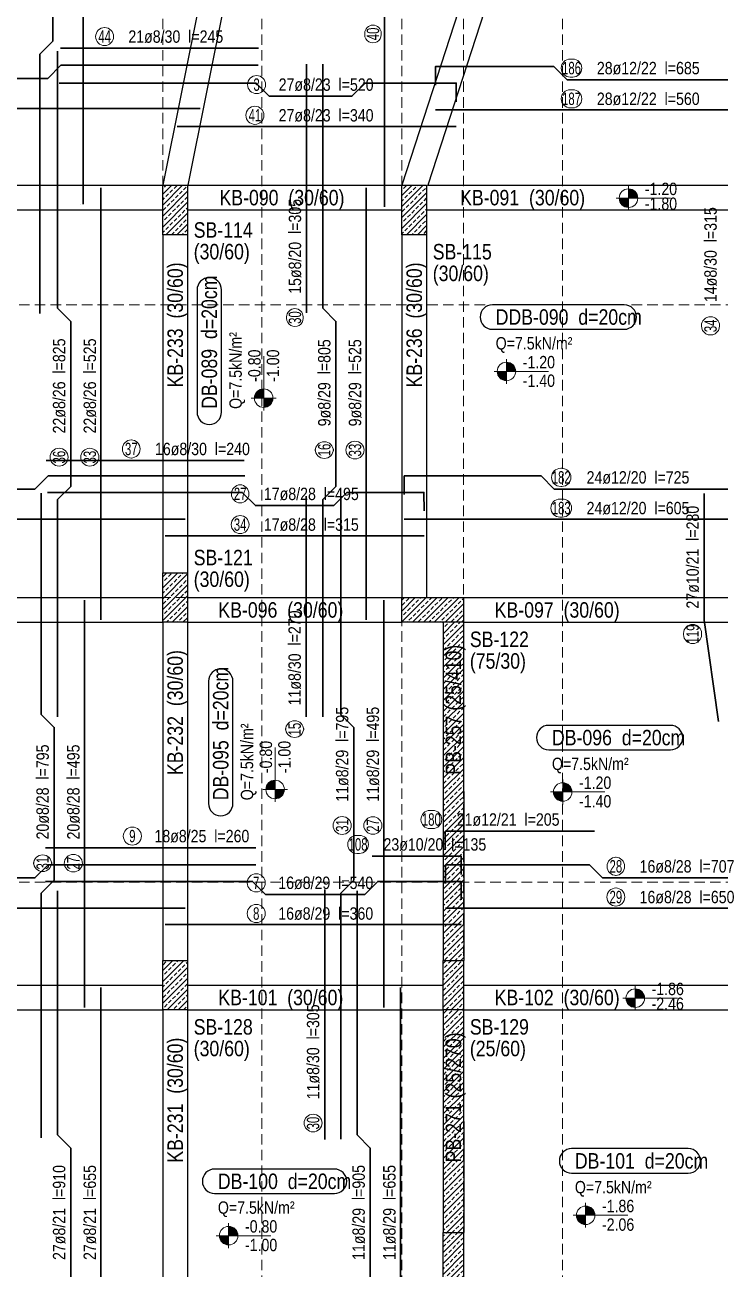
# Model space of a CAD drawing. Header units: millimetres. Extents: x 2300 to 11114, y 689 to 8824.
# Drawn here: x 9270 to 10113, y 5195 to 6703 of the extents above; entities that cross this region are included whole.
import ezdxf
from ezdxf.enums import TextEntityAlignment as Align

# ---------------------------------------------------------------- set-up
doc = ezdxf.new("R2010")
doc.units = ezdxf.units.MM
doc.linetypes.add('DASHED', pattern=[19.05, 12.7, -6.35])
for name, color, linetype, lineweight in [('AKS CIZGISI (BEYKENT)', 252, 'DASHED', 20), ('DONATI (BEYKENT)', 4, 'Continuous', 35), ('DONATI YAZISI (BEYKENT)', 3, 'Continuous', 20), ('DOSEME ISMI (BEYKENT)', 9, 'Continuous', 20), ('DOSEME PAFTA (BEYKENT)', 3, 'Continuous', 20), ('KIRIS (BEYKENT)', 2, 'Continuous', 30), ('KIRIS ISMI (BEYKENT)', 40, 'Continuous', 20), ('KOLON (BEYKENT)', 3, 'Continuous', 30), ('KOLON ISMI (BEYKENT)', 91, 'Continuous', 20), ('KOT CIZGI (BEYKENT)', 120, 'Continuous', 20), ('KOT YAZI (BEYKENT)', 7, 'Continuous', 20), ('PERDE (BEYKENT)', 6, 'Continuous', 30), ('PERDE ISMI (BEYKENT)', 240, 'Continuous', 20), ('POZ BALON (BEYKENT)', 14, 'Continuous', 20), ('POZ NO (BEYKENT)', 2, 'Continuous', 20), ('TARAMA (BEYKENT)', 252, 'Continuous', 25), ('YAZI (BEYKENT)', 140, 'Continuous', 20)]:
    doc.layers.add(name, color=color, linetype=linetype, lineweight=lineweight)
doc.styles.add('DONATI YAZISI (BEYKENT)', font='')
doc.styles.add('KOT (BEYKENT)', font='')
doc.styles.add('stastyle', font='RomanSTA.ttf')
doc.styles.add('YAZI (BEYKENT)', font='')
doc.styles.get('DONATI YAZISI (BEYKENT)').set_extended_font_data('Bahnschrift Light Condensed')
doc.styles.get('KOT (BEYKENT)').set_extended_font_data('Bahnschrift Light Condensed')
doc.styles.get('YAZI (BEYKENT)').set_extended_font_data('Bahnschrift Light Condensed')
pattern_1 = [(45, (705.027, 417.84), (-6.629126, 6.629126), []), (45, (711.6565, 417.84), (-6.629126, 6.629126), [4.6875, -2.34375])]

msp = doc.modelspace()

# ---------------------------------------------------------------- hatches: boundary and pattern name
at = {"layer": 'KOT CIZGI (BEYKENT)'}
h = msp.add_hatch(color=256, dxfattribs=at)
h.dxf.hatch_style = 1
h.paths.add_polyline_path([(10001.84, 6504.51), (10001.84, 6493.26), (10013.09, 6493.26, 0.4142136)])
h = msp.add_hatch(color=256, dxfattribs=at)
h.dxf.hatch_style = 1
h.paths.add_polyline_path([(10001.84, 6493.26), (9990.59, 6493.26, 0.4142136), (10001.84, 6482.01)])
h = msp.add_hatch(color=256, dxfattribs=at)
h.dxf.hatch_style = 1
h.paths.add_polyline_path([(9853.77, 6294.38), (9853.77, 6283.13), (9865.02, 6283.13, 0.4142136)])
h = msp.add_hatch(color=256, dxfattribs=at)
h.dxf.hatch_style = 1
h.paths.add_polyline_path([(9853.77, 6283.13), (9842.52, 6283.13, 0.4142136), (9853.77, 6271.88)])
h = msp.add_hatch(color=256, dxfattribs=at)
h.dxf.hatch_style = 1
h.paths.add_polyline_path([(9548.05, 6250.73), (9559.3, 6250.73), (9559.3, 6261.98, 0.4142136)])
h = msp.add_hatch(color=256, dxfattribs=at)
h.dxf.hatch_style = 1
h.paths.add_polyline_path([(9559.3, 6250.73), (9559.3, 6239.48, 0.4142136), (9570.55, 6250.73)])
h = msp.add_hatch(color=256, dxfattribs=at)
h.dxf.hatch_style = 1
h.paths.add_polyline_path([(9561.9, 5776.16), (9573.15, 5776.16), (9573.15, 5787.41, 0.4142136)])
h = msp.add_hatch(color=256, dxfattribs=at)
h.dxf.hatch_style = 1
h.paths.add_polyline_path([(9922.03, 5784.38), (9922.03, 5773.13), (9933.28, 5773.13, 0.4142136)])
h = msp.add_hatch(color=256, dxfattribs=at)
h.dxf.hatch_style = 1
h.paths.add_polyline_path([(9573.15, 5776.16), (9573.15, 5764.91, 0.4142136), (9584.4, 5776.16)])
h = msp.add_hatch(color=256, dxfattribs=at)
h.dxf.hatch_style = 1
h.paths.add_polyline_path([(9922.03, 5773.13), (9910.78, 5773.13, 0.4142136), (9922.03, 5761.88)])
h = msp.add_hatch(color=256, dxfattribs=at)
h.dxf.hatch_style = 1
h.paths.add_polyline_path([(10010.03, 5523.06), (9998.78, 5523.06, 0.4142136), (10010.03, 5511.81)])
h = msp.add_hatch(color=256, dxfattribs=at)
h.dxf.hatch_style = 1
h.paths.add_polyline_path([(10010.03, 5534.31), (10010.03, 5523.06), (10021.28, 5523.06, 0.4142136)])
h = msp.add_hatch(color=256, dxfattribs=at)
h.dxf.hatch_style = 1
h.paths.add_polyline_path([(9949.85, 5271.05), (9949.85, 5259.8), (9961.1, 5259.8, 0.4142136)])
h = msp.add_hatch(color=256, dxfattribs=at)
h.dxf.hatch_style = 1
h.paths.add_polyline_path([(9949.85, 5259.8), (9938.6, 5259.8, 0.4142136), (9949.85, 5248.55)])
h = msp.add_hatch(color=256, dxfattribs=at)
h.dxf.hatch_style = 1
h.paths.add_polyline_path([(9516.81, 5246.3), (9516.81, 5235.05), (9528.06, 5235.05, 0.4142136)])
h = msp.add_hatch(color=256, dxfattribs=at)
h.dxf.hatch_style = 1
h.paths.add_polyline_path([(9516.81, 5235.05), (9505.56, 5235.05, 0.4142136), (9516.81, 5223.8)])
at = {"layer": 'TARAMA (BEYKENT)'}
h = msp.add_hatch(dxfattribs=at)
h.set_pattern_fill('ANSI33', color=256, scale=1.5, style=0, pattern_type=0)
h.set_pattern_definition(pattern_1)
h.paths.add_polyline_path([(9436.88, 6508.91), (9466.88, 6508.91), (9466.88, 6448.91), (9436.88, 6448.91)], flags=0)
h = msp.add_hatch(dxfattribs=at)
h.set_pattern_fill('ANSI33', color=256, scale=1.5, style=0, pattern_type=0)
h.set_pattern_definition(pattern_1)
h.paths.add_polyline_path([(9726.88, 6508.91), (9756.88, 6508.91), (9756.88, 6448.91), (9726.88, 6448.91)], flags=0)
h = msp.add_hatch(dxfattribs=at)
h.set_pattern_fill('ANSI33', color=256, scale=1.5, style=0, pattern_type=0)
h.set_pattern_definition(pattern_1)
h.paths.add_polyline_path([(9436.88, 6038.91), (9466.88, 6038.91), (9466.88, 5978.91), (9436.88, 5978.91)], flags=0)
h = msp.add_hatch(dxfattribs=at)
h.set_pattern_fill('ANSI33', color=256, scale=1.5, style=0, pattern_type=0)
h.set_pattern_definition(pattern_1)
h.paths.add_polyline_path([(9726.88, 6008.91), (9801.88, 6008.91), (9801.88, 5978.91), (9726.88, 5978.91)], flags=0)
at = {"layer": 'TARAMA (BEYKENT)', "lineweight": -3}
h = msp.add_hatch(dxfattribs=at)
h.set_pattern_fill('ANSI33', color=256, scale=1.5, style=0)
h.set_pattern_definition([(45, (-157652.923, -16846.83), (-6.7351921, 6.7351921), []), (45, (-157646.188, -16846.83), (-6.7351921, 6.7351921), [4.7625, -2.38125])])
h.paths.add_polyline_path([(9801.88, 5978.91), (9776.88, 5978.91), (9776.98, 5568.91), (9801.98, 5568.91)])
at = {"layer": 'TARAMA (BEYKENT)'}
h = msp.add_hatch(dxfattribs=at)
h.set_pattern_fill('ANSI33', color=256, scale=1.5, style=0, pattern_type=0)
h.set_pattern_definition(pattern_1)
h.paths.add_polyline_path([(9436.88, 5568.91), (9466.88, 5568.91), (9466.88, 5508.91), (9436.88, 5508.91)], flags=0)
h = msp.add_hatch(dxfattribs=at)
h.set_pattern_fill('ANSI33', color=256, scale=1.5, style=0, pattern_type=0)
h.set_pattern_definition(pattern_1)
h.paths.add_polyline_path([(9776.88, 5568.91), (9801.88, 5568.91), (9801.88, 5508.91), (9776.88, 5508.91)], flags=0)
at = {"layer": 'TARAMA (BEYKENT)', "lineweight": -3}
h = msp.add_hatch(dxfattribs=at)
h.set_pattern_fill('ANSI33', color=256, scale=1.5, style=0)
h.set_pattern_definition([(45, (-158588.947, -14000.79), (-6.7351921, 6.7351921), []), (45, (-158582.212, -14000.79), (-6.7351921, 6.7351921), [4.7625, -2.38125])])
h.paths.add_polyline_path([(9801.88, 5508.91), (9776.98, 5508.91), (9776.98, 5238.91), (9801.98, 5238.91)])
at = {"layer": 'TARAMA (BEYKENT)'}
h = msp.add_hatch(dxfattribs=at)
h.set_pattern_fill('ANSI33', color=256, scale=1.5, style=0, pattern_type=0)
h.set_pattern_definition([(45, (817.819, 1426.161), (-6.629126, 6.629126), []), (45, (824.448, 1426.161), (-6.629126, 6.629126), [4.6875, -2.34375])])
h.paths.add_polyline_path([(9776.88, 5238.91), (9801.88, 5238.91), (9801.88, 5178.91), (9776.88, 5178.91)], flags=0)

# ---------------------------------------------------------------- linework, layer by layer
at = {"layer": 'AKS CIZGISI (BEYKENT)'}
for p, q in [((9436.88, 868.91), (9436.88, 8453.91)), ((9556.88, 868.91), (9556.88, 8453.91)), ((9726.88, 868.91), (9726.88, 8453.91)), ((9801.88, 868.91), (9801.88, 8453.91)), ((9921.88, 868.91), (9921.88, 8453.91)), ((3261.88, 6508.91), (10994.38, 6508.91)), ((3261.88, 6363.91), (10994.38, 6363.91)), ((3261.88, 6008.91), (10994.38, 6008.91)), ((3201.88, 5978.91), (11054.38, 5978.91)), ((3261.88, 5663.91), (10994.38, 5663.91)), ((3261.88, 5508.91), (10994.38, 5508.91))]:
    msp.add_line(p, q, dxfattribs=at)
at = {"layer": 'DONATI (BEYKENT)'}
for points in [[(9287.64, 6353.28), (9287.64, 6667.72), (9303.54, 6683.63), (9303.54, 6937.88), (9287.64, 6953.8), (9287.64, 7227.11)], [(9340.14, 6485.91), (9340.14, 7145.8)], [(9705.98, 6482.85), (9705.98, 7143.3)], [(9309.38, 5864.28), (9309.38, 6127.78), (9325.29, 6143.7), (9325.28, 6343.86), (9309.38, 6359.78), (9309.38, 6671.43)], [(9312.73, 6675.09), (9552.85, 6675.09)], [(8735.21, 6654.44), (9065.35, 6654.44), (9081.27, 6638.54), (9297.26, 6638.55), (9313.19, 6654.44), (9552.63, 6654.44)], [(9611.3, 6354.34), (9611.3, 6655.79)], [(9631.05, 5864.28), (9631.05, 6127.78), (9646.95, 6143.7), (9646.95, 6343.86), (9631.05, 6359.78), (9631.05, 6655.78)], [(9767.57, 6630.23), (9767.55, 6652.73), (9911.32, 6652.73), (9927.23, 6636.83), (10151.85, 6636.84), (10167.78, 6652.73), (10414.6, 6652.73)], [(9311.31, 6632.73), (9550.15, 6632.73), (9566.06, 6616.83), (9666.35, 6616.84), (9682.27, 6632.73), (9792.8, 6632.73), (9792.81, 6610.23)], [(8881.7, 6601.94), (9482.18, 6601.94)], [(9767.68, 6600.23), (10326.13, 6600.23)], [(9454.21, 6580.23), (9792.92, 6580.23)], [(9361.88, 5981.91), (9361.88, 6505.91)], [(9683.55, 5981.91), (9683.55, 6505.91)], [(9295.44, 6174.96), (9535.42, 6174.96)], [(8711.05, 6156.41), (9025.75, 6156.41), (9041.67, 6140.5), (9281.83, 6140.51), (9297.75, 6156.41), (9536.25, 6156.41)], [(9729.77, 6133.91), (9729.75, 6156.41), (9895.75, 6156.41), (9911.67, 6140.5), (10151.83, 6140.51), (10167.75, 6156.41), (10417.5, 6156.41)], [(9289.38, 5353.9), (9289.38, 5650.27), (9305.29, 5666.19), (9305.28, 5851.35), (9289.38, 5867.27), (9289.38, 6135.43)], [(9297.1, 6136.41), (9533.26, 6136.41), (9549.18, 6120.5), (9644.34, 6120.51), (9660.26, 6136.41), (9753.76, 6136.41), (9753.78, 6113.91)], [(9610.97, 5864.29), (9610.97, 6131.75)], [(9652.72, 5351.95), (9652.72, 5650.27), (9668.62, 5666.19), (9668.61, 5851.35), (9652.72, 5867.27), (9652.72, 6131.65)], [(10110.93, 5858.61), (10093.71, 5981.67), (10093.71, 6135.17)], [(8859.88, 6103.91), (9463.88, 6103.91)], [(9729.88, 6103.91), (10333.88, 6103.91)], [(9439.88, 6083.91), (9753.88, 6083.91)], [(9341.88, 5511.9), (9341.88, 6005.9)], [(9705.22, 5511.9), (9705.22, 6005.9)], [(9779.64, 5703.1), (9779.64, 5725.6), (9960.64, 5725.6)], [(9294.62, 5705.5), (9549.85, 5705.5)], [(9690.78, 5695.42), (9798.65, 5695.42), (9798.65, 5672.92)], [(8711.35, 5684.74), (9025.75, 5684.74), (9041.67, 5668.84), (9281.83, 5668.84), (9297.75, 5684.74), (9549.62, 5684.74)], [(9779.77, 5662.24), (9779.75, 5684.74), (9954.5, 5684.74), (9970.42, 5668.84), (10238.08, 5668.84), (10254, 5684.74), (10428.75, 5684.74), (10428.77, 5662.24)], [(9294.68, 5664.74), (9545.76, 5664.74), (9561.67, 5648.84), (9681.84, 5648.84), (9697.76, 5664.74), (9798.76, 5664.74), (9798.78, 5642.24)], [(9309.38, 4756.78), (9309.38, 5060.28), (9325.29, 5076.2), (9325.28, 5341.36), (9309.38, 5357.28), (9309.38, 5653.28)], [(9633.36, 5351.84), (9633.36, 5654.89)], [(9672.72, 4761.8), (9672.72, 5060.28), (9688.62, 5076.2), (9688.62, 5341.36), (9672.72, 5357.28), (9672.72, 5653.28)], [(8859.88, 5632.24), (9463.88, 5632.24)], [(9779.88, 5632.24), (10428.88, 5632.24)], [(9439.88, 5612.24), (9798.88, 5612.24)], [(9361.88, 4881.91), (9361.88, 5535.91)], [(9725.22, 4881.91), (9725.22, 5535.91)]]:
    msp.add_lwpolyline(points, dxfattribs=at)
at = {"layer": 'DOSEME PAFTA (BEYKENT)', "lineweight": -3}
for points in [[(9508.18, 6233.69), (9508.18, 6382.07, 1), (9478.5, 6382.07), (9478.5, 6233.69, 1)], [(9836.74, 6334.26), (9996.62, 6334.26, 1), (9996.62, 6363.93), (9836.74, 6363.93, 1)], [(9522.02, 5759.12), (9522.02, 5907.41, 1), (9492.35, 5907.41), (9492.35, 5759.12, 1)], [(9904.99, 5824.26), (10052.71, 5824.26, 1), (10052.71, 5853.93), (9904.99, 5853.93, 1)], [(9932.81, 5310.92), (10074.34, 5310.92, 1), (10074.34, 5340.6), (9932.81, 5340.6, 1)], [(9499.77, 5286.18), (9645.16, 5286.18, 1), (9645.16, 5315.85), (9499.77, 5315.85, 1)]]:
    msp.add_lwpolyline(points, format="xyb", close=True, dxfattribs=at)
at = {"layer": 'KIRIS (BEYKENT)'}
for p, q in [((9556.78, 7108.39), (9436.91, 6509.01)), ((9587.48, 7108.91), (9467.48, 6508.91)), ((9921.78, 7108.61), (9726.91, 6509.01)), ((9953.43, 7108.91), (9758.43, 6508.91)), ((8886.98, 6508.91), (9436.78, 6508.91)), ((9467.48, 6508.91), (9726.78, 6508.91)), ((9758.43, 6508.91), (10306.98, 6508.91)), ((8886.98, 6478.91), (9436.78, 6478.91)), ((9466.78, 6478.91), (9726.78, 6478.91)), ((9756.78, 6478.91), (10306.98, 6478.91)), ((9436.78, 6449.01), (9436.78, 6038.91)), ((9466.88, 6449.01), (9466.78, 6038.91)), ((9726.78, 6449.01), (9726.78, 6009.01)), ((9756.88, 6449.01), (9756.88, 6009.01)), ((8886.98, 6008.91), (9436.78, 6008.91)), ((9466.78, 6008.91), (9726.78, 6008.91)), ((9801.78, 6008.91), (10306.88, 6008.91)), ((8886.98, 5978.91), (9436.78, 5978.91)), ((9436.78, 5978.91), (9436.78, 5568.81)), ((9466.88, 5978.91), (9466.78, 5568.81)), ((9466.88, 5978.91), (9726.78, 5978.91)), ((9801.88, 5978.91), (10306.98, 5978.91)), ((8886.98, 5538.91), (9436.78, 5538.91)), ((9466.78, 5538.91), (9776.98, 5538.91)), ((9801.98, 5538.91), (10406.98, 5538.91)), ((8886.98, 5508.91), (9436.78, 5508.91)), ((9436.78, 5508.81), (9436.78, 4909.01)), ((9466.88, 5508.81), (9466.78, 4909.01)), ((9466.88, 5508.91), (9776.88, 5508.91)), ((9801.98, 5508.91), (10406.88, 5508.91))]:
    msp.add_line(p, q, dxfattribs=at)
at = {"layer": 'KOLON (BEYKENT)'}
for points in [[(9436.88, 6508.91), (9466.88, 6508.91), (9466.88, 6448.91), (9436.88, 6448.91)], [(9726.88, 6508.91), (9756.88, 6508.91), (9756.88, 6448.91), (9726.88, 6448.91)], [(9436.88, 6038.91), (9466.88, 6038.91), (9466.88, 5978.91), (9436.88, 5978.91)], [(9726.88, 6008.91), (9801.88, 6008.91), (9801.88, 5978.91), (9726.88, 5978.91)], [(9436.88, 5568.91), (9466.88, 5568.91), (9466.88, 5508.91), (9436.88, 5508.91)], [(9776.88, 5568.91), (9801.88, 5568.91), (9801.88, 5508.91), (9776.88, 5508.91)], [(9776.88, 5238.91), (9801.88, 5238.91), (9801.88, 5178.91), (9776.88, 5178.91)]]:
    msp.add_lwpolyline(points, close=True, dxfattribs=at)
at = {"layer": 'KOT CIZGI (BEYKENT)'}
for p, q in [((10001.84, 6508.26), (10001.84, 6478.26)), ((9986.84, 6493.26), (10052.88, 6493.26)), ((9559.3, 6235.73), (9559.3, 6301.77)), ((9853.77, 6298.13), (9853.77, 6268.13)), ((9838.77, 6283.13), (9904.81, 6283.13)), ((9544.3, 6250.73), (9574.3, 6250.73)), ((9573.15, 5761.16), (9573.15, 5827.19)), ((9922.03, 5788.13), (9922.03, 5758.13)), ((9558.15, 5776.16), (9588.15, 5776.16)), ((9907.03, 5773.13), (9973.07, 5773.13)), ((10010.03, 5538.06), (10010.03, 5508.06)), ((9995.03, 5523.06), (10061.07, 5523.06)), ((9949.85, 5274.8), (9949.85, 5244.8)), ((9934.85, 5259.8), (10000.88, 5259.8)), ((9516.81, 5250.05), (9516.81, 5220.05)), ((9501.81, 5235.05), (9567.85, 5235.05))]:
    msp.add_line(p, q, dxfattribs=at)
for centre in [(10001.84, 6493.26), (9853.77, 6283.13), (9559.3, 6250.73), (9573.15, 5776.16), (9922.03, 5773.13), (10010.03, 5523.06), (9949.85, 5259.8), (9516.81, 5235.05)]:
    msp.add_circle(centre, 11.25, dxfattribs=at)
at = {"layer": 'PERDE (BEYKENT)'}
for p, q in [((9776.88, 5979.01), (9776.98, 5568.81)), ((9801.88, 5979.01), (9801.98, 5568.81)), ((9776.98, 5508.81), (9776.98, 5238.91)), ((9801.88, 5508.81), (9801.98, 5238.91))]:
    msp.add_line(p, q, dxfattribs=at)
at = {"layer": 'POZ BALON (BEYKENT)'}
for p, q in [((9366.43, 6700.22), (9366.26, 6700.22)), ((9681.84, 6691.61), (9681.84, 6693.17)), ((9701.84, 6691.61), (9701.84, 6693.17)), ((9366.43, 6678.22), (9366.26, 6678.22)), ((9931.18, 6661.97), (9934.23, 6661.97)), ((9931.18, 6639.97), (9934.23, 6639.97)), ((9931.21, 6624.73), (9934.17, 6624.73)), ((9548.66, 6604.73), (9548.64, 6604.73)), ((9931.21, 6602.73), (9934.17, 6602.73)), ((9548.66, 6582.73), (9548.64, 6582.73)), ((9587.16, 6347.57), (9587.16, 6349.27)), ((9607.16, 6347.57), (9607.16, 6349.27)), ((10090.31, 6338.33), (10090.31, 6338.48)), ((10112.31, 6338.33), (10112.31, 6338.48)), ((9398.88, 6200.1), (9398.43, 6200.1)), ((9621.81, 6188.66), (9621.81, 6186.91)), ((9643.81, 6188.66), (9643.81, 6186.91)), ((9659.05, 6187.99), (9659.05, 6187.56)), ((9681.05, 6187.99), (9681.05, 6187.56)), ((9300.14, 6179.34), (9300.14, 6178.97)), ((9322.14, 6179.34), (9322.14, 6178.97)), ((9337.38, 6179.36), (9337.38, 6178.92)), ((9359.38, 6179.36), (9359.38, 6178.92)), ((9398.88, 6178.1), (9398.43, 6178.1)), ((9919.57, 6165.64), (9920.93, 6165.64)), ((9531.12, 6145.64), (9530.39, 6145.64)), ((9919.57, 6143.64), (9920.93, 6143.64)), ((9918.69, 6128.41), (9921.77, 6128.41)), ((9531.12, 6123.64), (9530.39, 6123.64)), ((9530.96, 6108.41), (9530.52, 6108.41)), ((9918.69, 6106.41), (9921.77, 6106.41)), ((9530.96, 6086.41), (9530.52, 6086.41)), ((10068.57, 5964.03), (10068.57, 5965.41)), ((10090.57, 5964.03), (10090.57, 5965.41)), ((9585.83, 5850.18), (9585.83, 5848.49)), ((9607.83, 5850.18), (9607.83, 5848.49)), ((9761.12, 5750.74), (9764.26, 5750.74)), ((9643.48, 5732.65), (9643.48, 5732.35)), ((9665.48, 5732.65), (9665.48, 5732.35)), ((9672.24, 5720.55), (9675.41, 5720.55)), ((9680.72, 5732.86), (9680.72, 5732.12)), ((9702.72, 5732.86), (9702.72, 5732.12)), ((9761.12, 5728.74), (9764.26, 5728.74)), ((9672.24, 5698.55), (9675.41, 5698.55)), ((9986.87, 5693.97), (9986.13, 5693.97)), ((9280.14, 5687.66), (9280.14, 5685.91)), ((9302.14, 5687.66), (9302.14, 5685.91)), ((9317.38, 5687.14), (9317.38, 5686.4)), ((9339.38, 5687.14), (9339.38, 5686.4)), ((9986.87, 5671.97), (9986.13, 5671.97)), ((9986.67, 5656.74), (9986.29, 5656.74)), ((9986.67, 5634.74), (9986.29, 5634.74)), ((9608.22, 5371.96), (9608.22, 5371.32)), ((9630.22, 5371.96), (9630.22, 5371.32))]:
    msp.add_line(p, q, dxfattribs=at)
for centre in [(9550.67, 6630.97), (9399.99, 5719.63), (9550.26, 5662.97), (9550.24, 5625.74)]:
    msp.add_circle(centre, 11, dxfattribs=at)
for centre, radius, start, end in [((9366.43, 6689.22), 11, 90, 270), ((9366.26, 6689.22), 11, 270, 90), ((9691.84, 6693.17), 10, 0.00007, 180.00007), ((9691.84, 6691.61), 10, 180.00007, 0.00007), ((9931.18, 6650.97), 11, 90, 270), ((9934.23, 6650.97), 11, 270, 90), ((9931.21, 6613.73), 11, 90, 270), ((9934.17, 6613.73), 11, 270, 90), ((9548.66, 6593.73), 11, 90, 270), ((9548.64, 6593.73), 11, 270, 90), ((9597.16, 6349.27), 10, 0.00007, 180.00007), ((9597.16, 6347.57), 10, 180.00007, 0.00007), ((10101.31, 6338.48), 11, 359.99993, 179.99993), ((10101.31, 6338.33), 11, 179.99993, 359.99993), ((9311.14, 6178.97), 11, 0, 180), ((9348.38, 6178.92), 11, 0, 180), ((9398.88, 6189.1), 11, 90, 270), ((9398.43, 6189.1), 11, 270, 90), ((9632.81, 6186.91), 11, 0, 180), ((9632.81, 6188.66), 11, 180, 0), ((9670.05, 6187.56), 11, 0, 180), ((9670.05, 6187.99), 11, 180, 0), ((9311.14, 6179.34), 11, 180, 0), ((9348.38, 6179.36), 11, 180, 0), ((9919.57, 6154.64), 11, 90, 270), ((9920.93, 6154.64), 11, 270, 90), ((9531.12, 6134.64), 11, 90, 270), ((9530.39, 6134.64), 11, 270, 90), ((9918.69, 6117.41), 11, 90, 270), ((9921.77, 6117.41), 11, 270, 90), ((9530.96, 6097.41), 11, 90, 270), ((9530.52, 6097.41), 11, 270, 90), ((10079.57, 5965.41), 11, 0, 180), ((10079.57, 5964.03), 11, 180, 0), ((9596.83, 5848.49), 11, 0, 180), ((9596.83, 5850.18), 11, 180, 0), ((9761.12, 5739.74), 11, 90, 270), ((9764.26, 5739.74), 11, 270, 90), ((9654.48, 5732.35), 11, 0, 180), ((9691.72, 5732.12), 11, 0, 180), ((9654.48, 5732.65), 11, 180, 0), ((9672.24, 5709.55), 11, 90, 270), ((9675.41, 5709.55), 11, 270, 90), ((9691.72, 5732.86), 11, 180, 0), ((9291.14, 5685.91), 11, 0, 180), ((9328.38, 5686.4), 11, 0, 180), ((9986.87, 5682.97), 11, 90, 270), ((9986.13, 5682.97), 11, 270, 90), ((9291.14, 5687.66), 11, 180, 0), ((9328.38, 5687.14), 11, 180, 0), ((9986.67, 5645.74), 11, 90, 270), ((9986.29, 5645.74), 11, 270, 90), ((9619.22, 5371.32), 11, 0, 180), ((9619.22, 5371.96), 11, 180, 0)]:
    msp.add_arc(centre, radius, start, end, dxfattribs=at)

# ---------------------------------------------------------------- texts
at = {"layer": 'DONATI (BEYKENT)', "style": 'stastyle'}
for s, p in [('& 1-.2- 1- 0- 3.663366', (9767.68, 6600.23)), ('& 1-.2- 1- 5.2766- 0', (9454.21, 6580.23)), ('& 1-.2- 1- 5.300004- 3.550001', (9336.89, 6485.91)), ('& 1-.2- 1- 5.299995- 5.75', (9656.3, 6487.72)), ('& 1-.2- 1- 0- 3.349996', (9729.88, 6103.91)), ('& 1-.2- 1- 5.500005- 0', (9439.88, 6083.91)), ('& 1-.2- 1- 4.699998- 6.000003', (9361.88, 5981.91)), ('& 1-.2- 1- 4.700006- 5.999996', (9683.55, 5981.91)), ('& 1-.2- 1- 0- 0', (9779.88, 5632.24)), ('& 1-.2- 1- 5.499997- 0', (9439.88, 5612.24)), ('& 1-.2- 1- 6- 5.300004', (9341.88, 5511.9)), ('& 1-.2- 1- 6.000004- 5.299995', (9705.22, 5511.9))]:
    msp.add_text(s, height=0.00075, dxfattribs=at).set_placement(p)
at = {"layer": 'DONATI YAZISI (BEYKENT)', "style": 'DONATI YAZISI (BEYKENT)'}
for s, p in [(' 21ø8/30  l=245', (9390.35, 6681.72)), (' 28ø12/22  l=685', (9958.71, 6643.47)), (' 27ø8/23  l=520', (9572.67, 6623.47)), (' 28ø12/22  l=560', (9958.69, 6606.23)), (' 27ø8/23  l=340', (9572.65, 6586.23)), (' 16ø8/30  l=240', (9422.66, 6181.6)), (' 24ø12/20  l=725', (9946.25, 6147.14)), (' 17ø8/28  l=495', (9554.76, 6127.14)), (' 24ø12/20  l=605', (9946.23, 6109.91)), (' 17ø8/28  l=315', (9554.74, 6089.91)), (' 21ø12/21  l=205', (9788.69, 5732.24)), (' 18ø8/25  l=260', (9421.99, 5712.13)), (' 23ø10/20  l=135', (9699.82, 5702.05)), (' 16ø8/28  l=707', (10010.5, 5675.47)), (' 16ø8/29  l=540', (9572.26, 5655.47)), (' 16ø8/28  l=650', (10010.48, 5638.24)), (' 16ø8/29  l=360', (9572.24, 5618.24))]:
    msp.add_text(s, height=15, dxfattribs=at).set_placement(p)
for s, rotation, p in [(' 15ø8/20  l=305', 90.00007, (9604.66, 6372.42)), (' 14ø8/30  l=315', 89.99993, (10108.81, 6362.4)), (' 22ø8/26  l=825', 90, (9318.64, 6203.15)), (' 22ø8/26  l=525', 90, (9355.88, 6203.14)), (' 9ø8/29  l=805', 90, (9640.31, 6211.79)), (' 9ø8/29  l=525', 90, (9677.55, 6211.77)), (' 27ø10/21  l=280', 90, (10087.07, 5990.72)), (' 11ø8/30  l=270', 90, (9604.33, 5873.33)), (' 11ø8/29  l=795', 90, (9661.98, 5756.5)), (' 11ø8/29  l=495', 90, (9699.22, 5756.49)), (' 20ø8/28  l=795', 90, (9298.64, 5710.78)), (' 20ø8/28  l=495', 90, (9335.88, 5710.77)), (' 11ø8/30  l=305', 90, (9626.72, 5395.64)), (' 27ø8/21  l=910', 90, (9318.64, 5200.82)), (' 27ø8/21  l=655', 90, (9355.88, 5200.81)), (' 11ø8/29  l=905', 90, (9681.98, 5200.87)), (' 11ø8/29  l=655', 90, (9719.22, 5200.85))]:
    msp.add_text(s, height=15, rotation=rotation, dxfattribs=at).set_placement(p)
at = {"layer": 'DOSEME ISMI (BEYKENT)', "style": 'YAZI (BEYKENT)'}
for s, p in [('DB-089  d=20cm', (9502.69, 6237.65)), ('DB-095  d=20cm', (9516.54, 5763.08))]:
    msp.add_text(s, height=18.75, rotation=90, dxfattribs=at).set_placement(p)
for s, p in [('DDB-090  d=20cm', (9840.7, 6339.74)), ('DB-096  d=20cm', (9908.95, 5829.74)), ('DB-101  d=20cm', (9936.77, 5316.41)), ('DB-100  d=20cm', (9503.73, 5291.66))]:
    msp.add_text(s, height=18.75, dxfattribs=at).set_placement(p)
at = {"layer": 'KIRIS ISMI (BEYKENT)', "style": 'YAZI (BEYKENT)'}
for s, p in [('KB-090  (30/60)', (9505.67, 6484.53)), ('KB-091  (30/60)', (9797.57, 6484.53)), ('KB-096  (30/60)', (9504.28, 5984.53)), ('KB-097  (30/60)', (9839.48, 5984.53)), ('KB-101  (30/60)', (9504.28, 5514.53)), ('KB-102  (30/60)', (9839.48, 5514.53))]:
    msp.add_text(s, height=18.75, dxfattribs=at).set_placement(p)
for s, p in [('KB-233  (30/60)', (9461.27, 6263.71)), ('KB-236  (30/60)', (9751.27, 6263.67)), ('KB-232  (30/60)', (9461.27, 5793.62)), ('KB-231  (30/60)', (9461.27, 5323.58))]:
    msp.add_text(s, height=18.75, rotation=90, dxfattribs=at).set_placement(p)
at = {"layer": 'KOLON ISMI (BEYKENT)', "style": 'YAZI (BEYKENT)'}
for s, p in [('SB-114', (9474.38, 6445.3)), ('(30/60)', (9474.38, 6419.05)), ('SB-115', (9764.38, 6418.91)), ('(30/60)', (9764.38, 6392.66)), ('SB-121', (9474.38, 6048.04)), ('(30/60)', (9474.38, 6021.79)), ('SB-122', (9809.39, 5948.91)), ('(75/30)', (9809.39, 5922.66)), ('SB-128', (9474.38, 5478.91)), ('SB-129', (9809.39, 5478.91)), ('(30/60)', (9474.38, 5452.66)), ('(25/60)', (9809.39, 5452.66))]:
    msp.add_text(s, height=18.75, dxfattribs=at).set_placement(p)
at = {"layer": 'KOT YAZI (BEYKENT)', "style": 'KOT (BEYKENT)'}
for s, p in [(' -1.20', (10016.84, 6497.01)), (' -1.80', (10016.84, 6479.01)), (' -1.20', (9868.77, 6286.88)), (' -1.40', (9868.77, 6264.38)), (' -1.20', (9937.03, 5776.88)), (' -1.40', (9937.03, 5754.38)), (' -1.86', (10025.03, 5526.81)), (' -2.46', (10025.03, 5508.81)), (' -1.86', (9964.85, 5263.55)), (' -0.80', (9531.81, 5238.8)), (' -2.06', (9964.85, 5241.05)), (' -1.00', (9531.81, 5216.3))]:
    msp.add_text(s, height=15, dxfattribs=at).set_placement(p)
for s, p in [(' -0.80', (9555.55, 6265.73)), (' -1.00', (9578.05, 6265.73)), (' -0.80', (9569.4, 5791.16)), (' -1.00', (9591.9, 5791.16))]:
    msp.add_text(s, height=15, rotation=90, dxfattribs=at).set_placement(p)
at = {"layer": 'PERDE ISMI (BEYKENT)', "style": 'YAZI (BEYKENT)'}
for s, p in [('PB-257 (25/410)', (9798.77, 5794.09)), ('PB-271 (25/270)', (9798.77, 5323.99))]:
    msp.add_text(s, height=18.75, rotation=90, dxfattribs=at).set_placement(p)
at = {"layer": 'POZ NO (BEYKENT)', "style": 'YAZI (BEYKENT)', "width": 0.8}
for s, p in [('40', (9691.84, 6692.39)), ('30', (9597.16, 6348.42)), ('34', (10101.31, 6338.4)), ('16', (9632.81, 6187.79)), ('33', (9670.05, 6187.77)), ('36', (9311.14, 6179.15)), ('33', (9348.38, 6179.14)), ('119', (10079.57, 5964.72)), ('15', (9596.83, 5849.33)), ('31', (9654.48, 5732.5)), ('27', (9691.72, 5732.49)), ('31', (9291.14, 5686.78)), ('27', (9328.38, 5686.77)), ('30', (9619.22, 5371.64))]:
    msp.add_text(s, height=15, rotation=90, dxfattribs=at).set_placement(p, align=Align.MIDDLE_CENTER)
for s, p in [('44', (9366.35, 6689.22)), ('186', (9932.71, 6650.97)), ('3', (9550.67, 6630.97)), ('187', (9932.69, 6613.73)), ('41', (9548.65, 6593.73)), ('37', (9398.66, 6189.1)), ('182', (9920.25, 6154.64)), ('27', (9530.76, 6134.64)), ('183', (9920.23, 6117.41)), ('34', (9530.74, 6097.41)), ('180', (9762.69, 5739.74)), ('9', (9399.99, 5719.63)), ('108', (9673.82, 5709.55)), ('28', (9986.5, 5682.97)), ('7', (9550.26, 5662.97)), ('29', (9986.48, 5645.74)), ('8', (9550.24, 5625.74))]:
    msp.add_text(s, height=15, dxfattribs=at).set_placement(p, align=Align.MIDDLE_CENTER)
at = {"layer": 'YAZI (BEYKENT)', "style": 'YAZI (BEYKENT)'}
for p in [(9532.69, 6237.65), (9546.54, 5763.08)]:
    msp.add_text('Q=7.5kN/m²', height=15, rotation=90, dxfattribs=at).set_placement(p)
for p in [(9840.7, 6309.74), (9908.95, 5799.74), (9936.77, 5286.41), (9503.73, 5261.66)]:
    msp.add_text('Q=7.5kN/m²', height=15, dxfattribs=at).set_placement(p)

doc.saveas('drawing.dxf')
